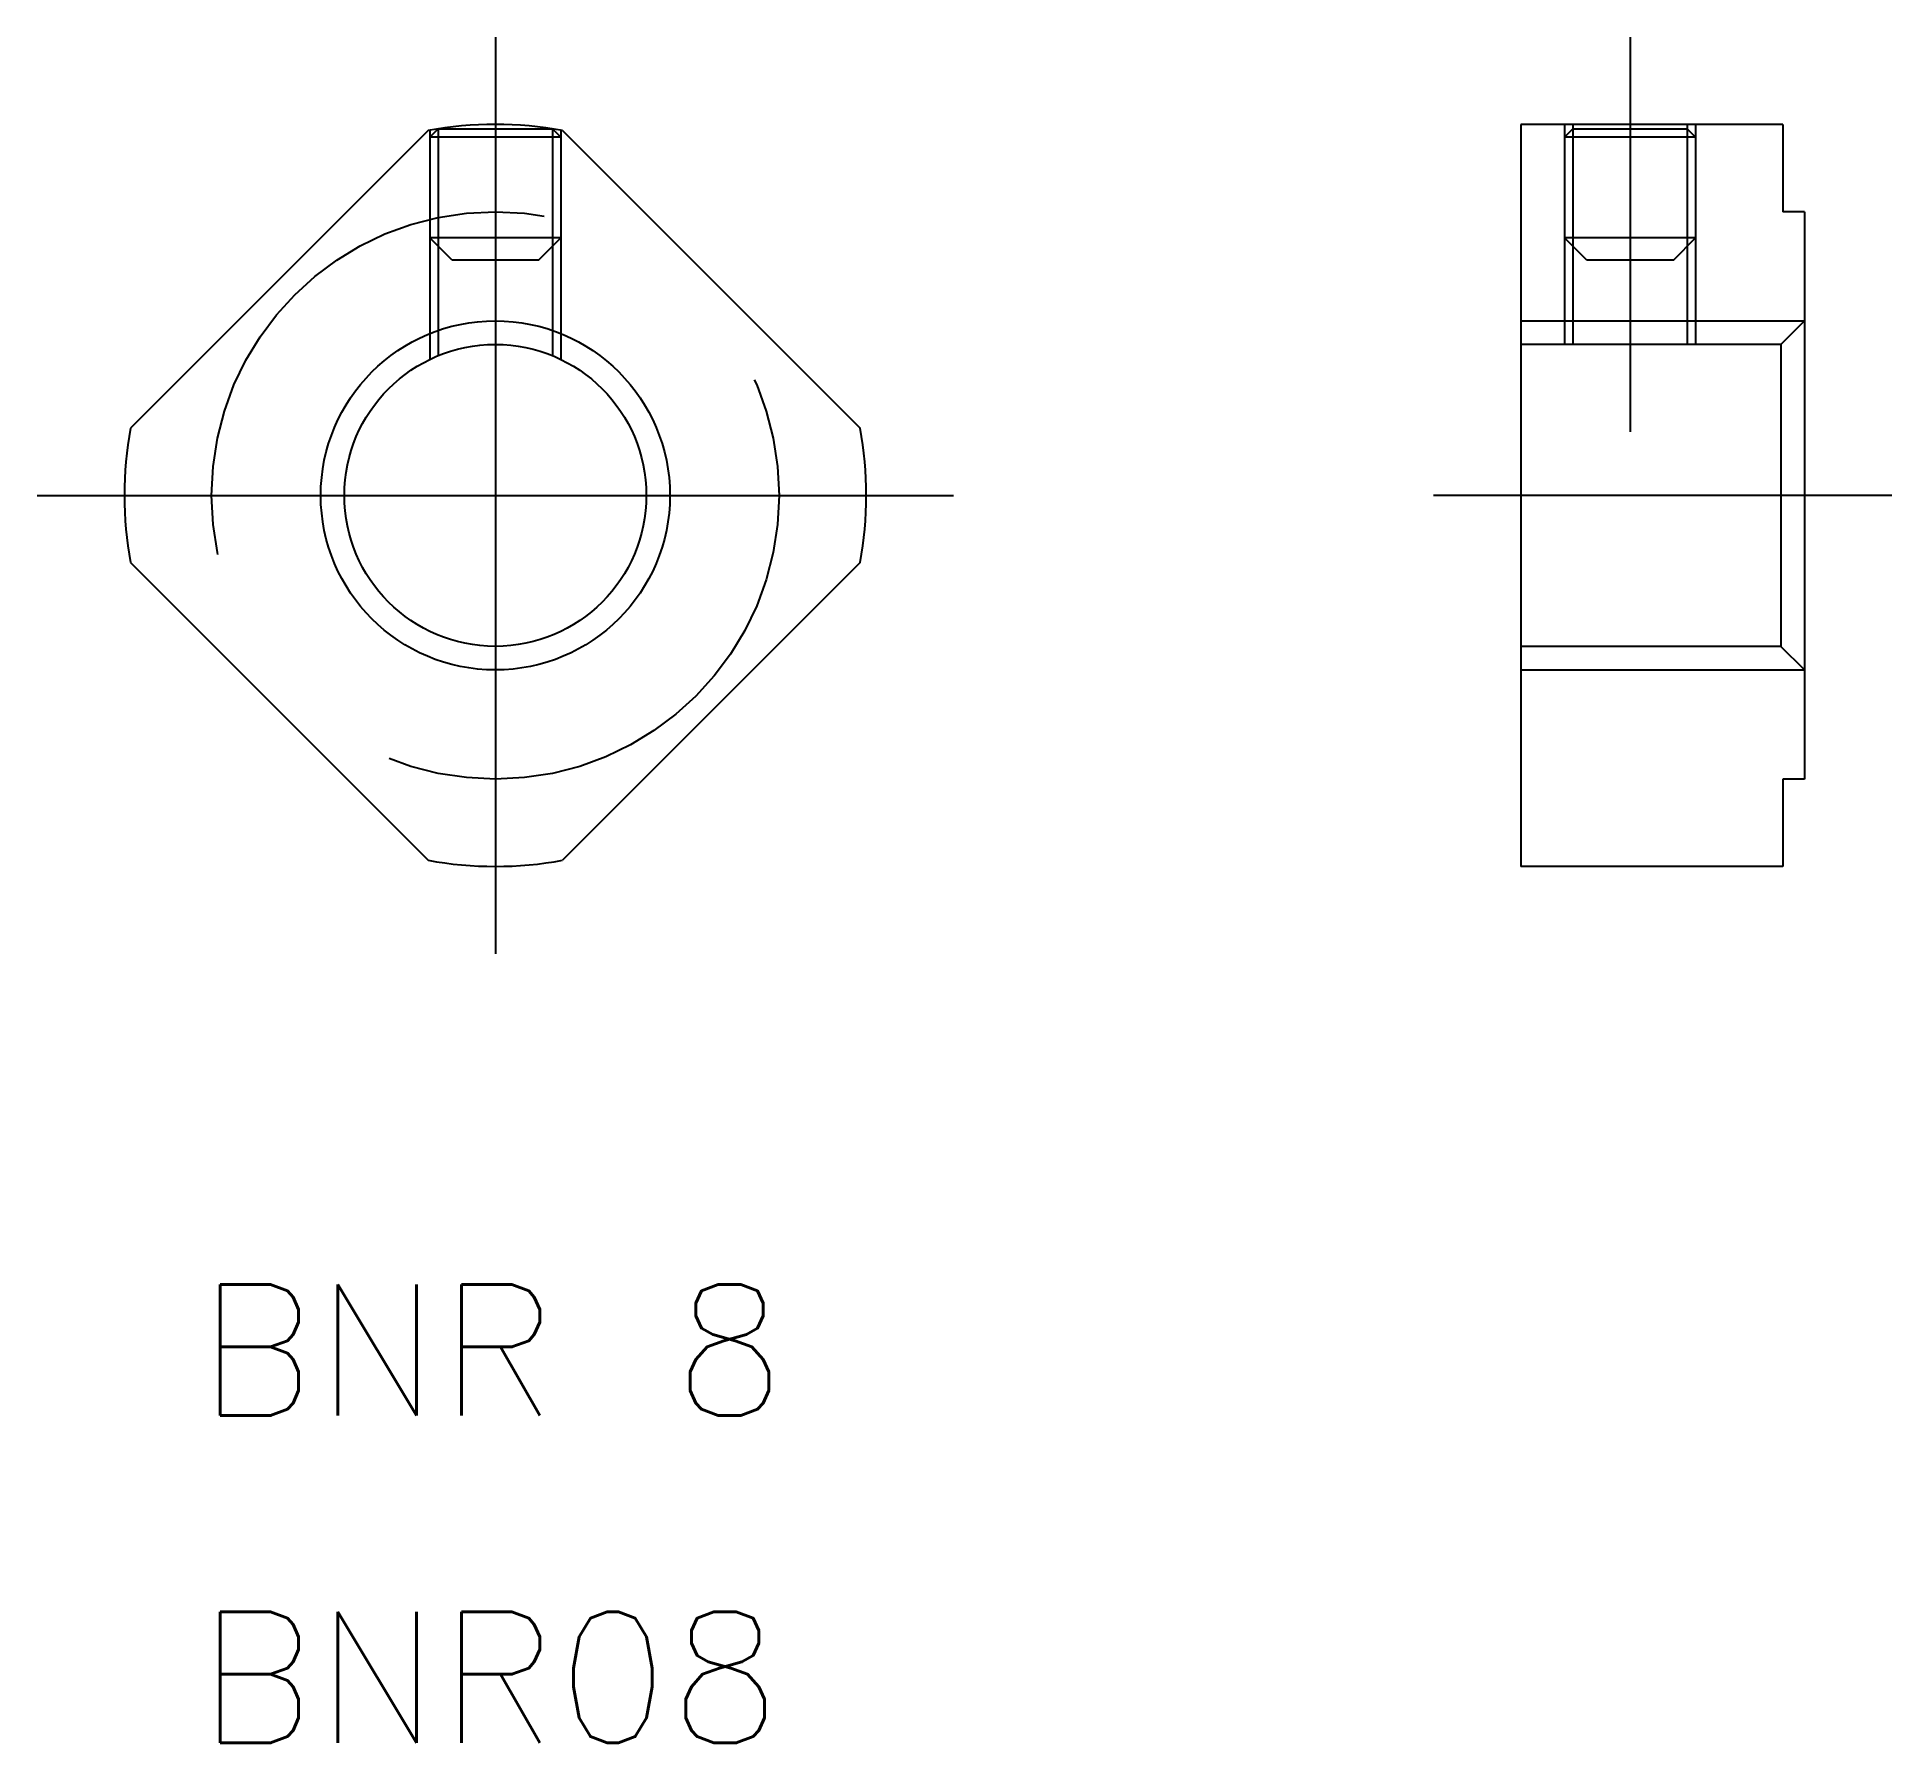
# Model space of a CAD drawing. Extents: x -10.5 to 32, y -28.6 to 10.5.
import ezdxf

# ---------------------------------------------------------------- set-up
doc = ezdxf.new("R2010")
doc.units = 0
doc.linetypes.add('CENTER', pattern=[50.8, 31.75, -6.35, 6.35, -6.35])
doc.linetypes.add('DASHED', pattern=[19.05, 12.7, -6.35])
doc.layers.get('0').update_dxf_attribs({"linetype": 'CONTINUOUS'})
doc.layers.add('CENTER', color=1, linetype='CONTINUOUS')
doc.styles.get("Standard").update_dxf_attribs({"font": 'txt.shx', "height": 3, "bigfont": 'bigfont.shx'})

msp = doc.modelspace()

# ---------------------------------------------------------------- linework, layer by layer
at = {"color": 7, "linetype": 'CONTINUOUS'}
for p, q in [((29.5, 8.5), (23.5, 8.5)), ((23.5, 8.5), (23.5, -8.5)), ((24.689, 8.5), (24.689, 8.398)), ((27.311, 8.5), (27.311, 8.398)), ((29.5, 8.5), (29.5, 6.5)), ((-1.54, 8.359), (-8.359, 1.54)), ((1.54, 8.359), (8.359, 1.54)), ((24.689, 8.398), (24.5, 8.209)), ((24.5, 8.209), (24.5, 5.898)), ((24.689, 8.398), (27.311, 8.398)), ((27.311, 8.398), (27.5, 8.209)), ((27.5, 8.209), (27.5, 5.898)), ((30, 6.5), (29.5, 6.5)), ((30, 6.5), (30, -6.5)), ((25, 5.398), (24.5, 5.898)), ((24.689, 5.709), (24.689, 3.459)), ((27, 5.398), (27.5, 5.898)), ((27.311, 5.709), (27.311, 3.459)), ((25, 5.398), (27, 5.398)), ((30, 4), (29.458, 3.459)), ((29.458, 3.459), (23.5, 3.459)), ((29.458, 3.459), (29.458, -3.458)), ((-8.359, -1.54), (-1.54, -8.359)), ((8.359, -1.54), (1.54, -8.359)), ((29.458, -3.458), (23.5, -3.458)), ((30, -4), (29.458, -3.458)), ((30, -6.5), (29.5, -6.5)), ((29.5, -6.5), (29.5, -8.5)), ((29.5, -8.5), (23.5, -8.5))]:
    msp.add_line(p, q, dxfattribs=at)
at = {"color": 3, "linetype": 'CONTINUOUS'}
for p, q in [((24.5, 8.5), (24.5, 8.209)), ((27.5, 8.5), (27.5, 8.209)), ((24.689, 8.398), (24.689, 5.709)), ((27.311, 8.398), (27.311, 5.709)), ((24.5, 5.898), (24.5, 3.459)), ((27.5, 5.898), (27.5, 3.459)), ((23.5, 4), (30, 4)), ((23.5, -4), (30, -4))]:
    msp.add_line(p, q, dxfattribs=at)
at = {"color": 3, "linetype": 'DASHED'}
for p, q in [((-1.311, 8.398), (-1.5, 8.209)), ((-1.5, 8.367), (-1.5, 8.209)), ((1.5, 8.209), (-1.5, 8.209)), ((-1.5, 8.209), (-1.5, 5.898)), ((-1.311, 8.398), (1.31, 8.398)), ((-1.311, 8.398), (-1.311, 5.709)), ((1.31, 8.398), (1.5, 8.209)), ((1.31, 8.398), (1.31, 5.709)), ((1.5, 8.367), (1.5, 8.209)), ((1.5, 8.209), (1.5, 5.898)), ((27.5, 8.209), (24.5, 8.209)), ((1.5, 5.898), (-1.5, 5.898)), ((-1, 5.398), (-1.5, 5.898)), ((-1.5, 5.898), (-1.5, 3.116)), ((-1.311, 5.709), (-1.31, 3.201)), ((1, 5.398), (1.5, 5.898)), ((1.31, 5.709), (1.31, 3.201)), ((1.5, 5.898), (1.5, 3.116)), ((27.5, 5.898), (24.5, 5.898)), ((-1, 5.398), (1, 5.398))]:
    msp.add_line(p, q, dxfattribs=at)
msp.add_circle((0, 0), 6.5, dxfattribs=at)
at = {"color": 3, "linetype": 'CONTINUOUS'}
msp.add_circle((0, 0), 4, dxfattribs=at)
at = {"color": 7, "linetype": 'CONTINUOUS'}
msp.add_circle((0, 0), 3.458, dxfattribs=at)
for start, end in [(79.5603, 100.4397), (169.5603, 190.4397), (349.5603, 10.4397), (259.5603, 280.4397)]:
    msp.add_arc((0, 0), 8.5, start, end, dxfattribs=at)
at = {"layer": 'CENTER', "color": 1, "linetype": 'CENTER'}
for p, q in [((0, 10.5), (0, -10.5)), ((26, 10.5), (26, 1.459)), ((-10.5, 0), (10.5, 0)), ((32, 0), (21.5, 0))]:
    msp.add_line(p, q, dxfattribs=at)

# ---------------------------------------------------------------- texts
for s, p in [('BNR 8', (-6.822, -21.081)), ('BNR08', (-6.822, -28.581))]:
    msp.add_text(s, height=3).set_placement(p)

doc.saveas('drawing.dxf')
